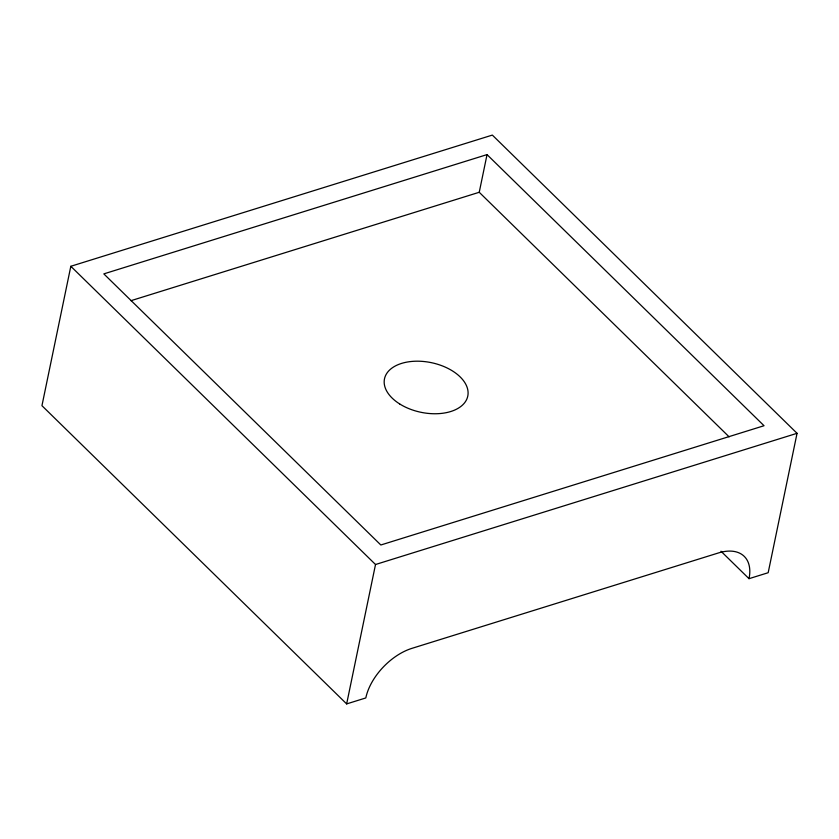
<?xml version="1.0" encoding="UTF-8"?>
<svg xmlns="http://www.w3.org/2000/svg" width="839" height="839" viewBox="0 0 839 839"><rect width="100%" height="100%" fill="white"/><g stroke="black" fill="none" stroke-linecap="round" stroke-linejoin="round"><path stroke-width="1.26" d="M70.822 266.288L41.95 405.688L346.654 703.911L365.814 697.943A47.928 28.18 -45.6 0 1 411.939 648.348L718.499 552.932A47.928 28.18 -45.6 0 1 749.017 578.679L768.178 572.712L797.05 433.312L492.346 135.089L70.822 266.288L375.515 564.511L346.654 703.911M729.101 436.836L479.237 192.278L487.04 154.607L103.826 273.881L380.833 544.993L764.035 425.73L487.04 154.607M130.978 300.677L479.237 192.278M375.515 564.511L797.05 433.312M720.984 551.233L749.017 578.679M399.647 403.926A42.537 25.359 11.7 0 0 467.564 397.004A42.537 25.359 11.7 0 0 411.183 361.494A42.537 25.359 11.7 0 0 399.647 403.926"/></g></svg>
